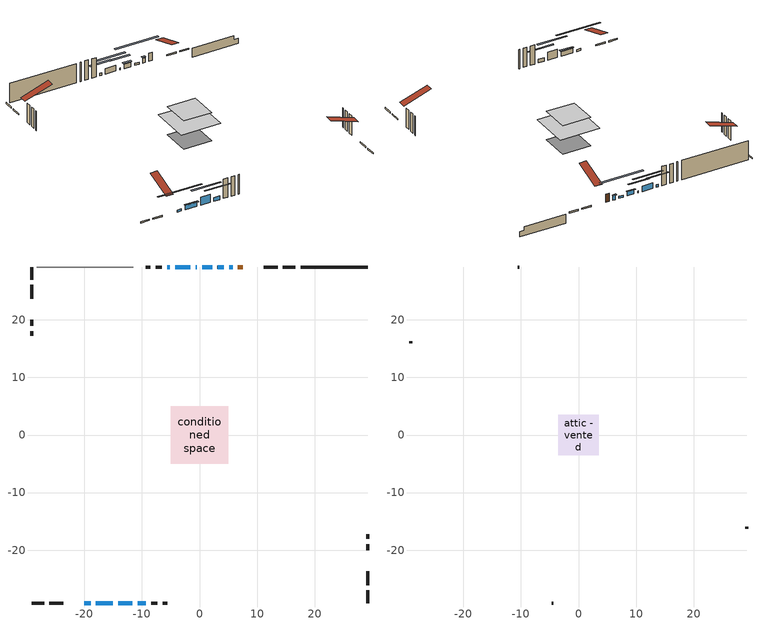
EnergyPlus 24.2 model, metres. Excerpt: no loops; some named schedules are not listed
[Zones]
conditioned space
 floor adiabatic (AdiabaticFloorConstruction): -5,-5 -5,5 5,5 5,-5 z2.62
 floor foundation (Slab1 construction): -3.54,-3.54 -3.54,3.54 3.54,3.54 3.54,-3.54 z-2.08
 wall outside (RimJoist1 construction): 16.65,29.17 14.48,29.17 / -29.17,-29.17 -27,-29.17 / -29.17,29.17 -29.17,27 / 29.17,-29.17 29.17,-27 z0.18:0.48
 wall outside (RimJoist2 construction): 13.55,29.17 11.17,29.17 / -26.07,-29.17 -23.7,-29.17 / -29.17,26.07 -29.17,23.7 / 29.17,-26.07 29.17,-23.7 z0.18:0.48
 wall outside (AdiabaticWallConstruction 1): 7.5,29.17 6.66,29.17 z0.18:2.21
 wall outside (AdiabaticWallConstruction): 5.73,29.17 5.17,29.17 z0.18:1.35; 4.25,29.17 3.12,29.17 / -20.03,-29.17 -18.9,-29.17 z0.18:0.69; 2.2,29.17 0.47,29.17 / -17.98,-29.17 -15.03,-29.17 z0.18:1.27; -0.46,29.17 -0.64,29.17 z0.18:0.64; -14.1,-29.17 -11.69,-29.17 z0.18:2.21; -1.57,29.17 -4.21,29.17 z0.18:1.58; -5.14,29.17 -5.6,29.17 z0.18:0.77; -10.76,-29.17 -9.34,-29.17 z0.18:1.12
 wall outside (Wall1 construction): -6.52,29.17 -7.59,29.17 / -8.41,-29.17 -7.34,-29.17 / -29.17,20.02 -29.17,18.96 / 29.17,-20.02 29.17,-18.96 z0.18:5.06
 wall outside (Wall2 construction): -8.52,29.17 -9.35,29.17 / -6.42,-29.17 -5.58,-29.17 / -29.17,18.03 -29.17,17.2 / 29.17,-18.03 29.17,-17.2 z0.18:5.06
 wall foundation (FoundationWall1 construction): 17.58,29.17,-2.08 17.58,29.17,0.18 28.01,29.17,0.18 28.01,29.17,-0.8 29.17,29.17,-0.8 29.17,29.17,-2.08
 wall adiabatic (Wall4 construction): -11.51,29.17 -28.24,29.17 z0.18:5.06
 window (WindowConstruction): 5.73,29.17 5.17,29.17 z0.18:1.35
 window (WindowConstruction 8): 4.24,29.17 3.13,29.17 z0.18:0.69
 window (WindowConstruction 9): -20.02,-29.17 -18.91,-29.17 z0.18:0.69
 window (WindowConstruction 1): 2.2,29.17 0.47,29.17 z0.18:1.27
 window (WindowConstruction 2): -17.98,-29.17 -15.03,-29.17 z0.18:1.27
 window (WindowConstruction 7): -0.46,29.17 -0.64,29.17 z0.18:0.64
 window (WindowConstruction 3): -14.1,-29.17 -11.69,-29.17 z0.18:2.21
 window (WindowConstruction 4): -1.57,29.17 -4.21,29.17 z0.18:1.58
 window (WindowConstruction 5): -5.14,29.17 -5.59,29.17 z0.18:0.77
 window (WindowConstruction 6): -10.76,-29.17 -9.34,-29.17 z0.18:1.12
 door (Door): 7.5,29.17 6.66,29.17 z0.18:2.21
 ceiling adiabatic (AdiabaticFloorConstruction): 5,-5 5,5 -5,5 -5,-5 z2.62
attic - vented
 floor to conditioned space (Floor1 construction Reversed): -3.54,-3.54 -3.54,3.54 3.54,3.54 3.54,-3.54 z5.06
 wall outside (Wall3 construction): -10.28,29.17 -10.59,29.17 / -4.65,-29.17 -4.35,-29.17 / -29.17,16.27 -29.17,15.96 / 29.17,-16.27 29.17,-15.96 z0.18:5.06
 roof outside (Roof1 construction): 8.43,29.17,5.06 8.43,22.29,7.35 10.24,22.29,7.35 10.24,29.17,5.06; -20.95,-29.17,5.06 -20.95,-22.29,7.35 -22.77,-22.29,7.35 -22.77,-29.17,5.06; -29.17,20.95,5.06 -22.29,20.95,7.35 -22.29,22.77,7.35 -29.17,22.77,5.06; 29.17,-20.95,5.06 22.29,-20.95,7.35 22.29,-22.77,7.35 29.17,-22.77,5.06
shading: 4.97,29.17 5.93,29.17 5.93,29.59 4.97,29.59 z1.55; -1.8,29.17 9.17,29.17 9.17,29.59 -1.8,29.59 z5.62; -13.98,-29.17 -24.95,-29.17 -24.95,-29.59 -13.98,-29.59 z5.62; 0.27,29.17 2.4,29.17 2.4,29.59 0.27,29.59 z1.47; -14.83,-29.17 -18.18,-29.17 -18.18,-29.59 -14.83,-29.59 z1.47; -3.13,29.17 2.03,29.17 2.03,29.59 -3.13,29.59 z3.13; -9.2,-29.17 -16.59,-29.17 -16.59,-29.59 -9.2,-29.59 z4.7; -6.7,29.17 0.92,29.17 0.92,29.59 -6.7,29.59 z4.07; -8.09,29.17 -2.65,29.17 -2.65,29.59 -8.09,29.59 z3.26; -6.85,-29.17 -13.25,-29.17 -13.25,-29.59 -6.85,-29.59 z3.61
[Building]
Building 1: Terrain=Suburbs
[Site:Location]
Montreal Intl AP_QC: Latitude {deg}=45.47; Longitude {deg}=-73.74; Time Zone {hr}=-5; Elevation {m}=36; Keep Site Location Information=Yes
[Site:GroundTemperature:Shallow]
2.07863, -0.316383, -0.508184, 0.628371, 5.19101, 9.73239, 13.6695, 16.1636, 16.3755, 14.347, 10.5102, 6.10817
[Site:WaterMainsTemperature]
Calculation Method=Schedule; Temperature Schedule=mains temperature schedule
[Material] Roughness=Rough; Thermal Absorptance=0.9
Name | Thickness {m} | Conductivity {W/m-K} | Density {kg/m3} | Specific Heat {J/kg-K} | Solar Absorptance | Visible Absorptance
asphalt or fiberglass shingles | 0.00635 | 0.162714 | 1121.4 | 1465.45 | 0.4 | 0.4
ceiling loosefill ins | 0.169333 | 0.0480833 | 16.02 | 1046.75 | 0.7 | 0.7
ceiling stud and cavity | 0.1397 | 0.143987 | 65.682 | 1177.47 | 0.7 | 0.7
concrete 4.0 in. | 0.1016 | 1.803125 | 2242.8 | 837.4 | 0.7 | 0.7
concrete 8.0 in. | 0.2032 | 1.803125 | 2242.8 | 837.4 | 0.7 | 0.7
door material | 0.04445 | 0.0451087 | 512.64 | 1214.23 | 0.7 | 0.7
exterior vertical ins | 0.0398443 | 0.029427 | 32.04 | 1214.23 | 0.7 | 0.7
floor covering | 0.0127 | 0.0433444 | 54.468 | 1339.84 | 0.6 | 0.6
floor rigid ins; wall rigid ins | 0.512978 | 0.029427 | 32.04 | 1214.23 | 0.7 | 0.7
floor stud and cavity | 0.1397 | 1.75129 | 37.0049 | 1207.88 | 0.7 | 0.7
furniture material conditioned space 1 | 0.1524 | 0.115458 | 640.8 | 1214.23 | 0.6 | 0.6
gypsum board | 0.0127 | 0.160291 | 801 | 837.4 | 0.6 | 0.6
gypsum board 1 | 0.0127 | 0.160291 | 801 | 837.4 | 0.7 | 0.7
osb sheathing 0.5 in. | 0.0127 | 0.115458 | 512.64 | 1214.23 | 0.7 | 0.7
osb sheathing 0.5 in. 1 | 0.0127 | 0.115458 | 512.64 | 1214.23 | 0.4 | 0.4
osb sheathing 0.75 in. | 0.01905 | 0.115458 | 512.64 | 1214.23 | 0.7 | 0.7
osb sheathing 2.0 in. | 0.0508 | 0.115458 | 512.64 | 1214.23 | 0.7 | 0.7
rim joist stud and cavity | 0.0508 | 0.0453916 | 125.044 | 1163.47 | 0.6 | 0.6
rim joist stud and cavity 1 | 0.0508 | 0.0373908 | 125.044 | 1163.47 | 0.6 | 0.6
wall stud and cavity | 0.1397 | 0.100683 | 139.0536 | 1170.24 | 0.7 | 0.7
wall stud and cavity 1 | 0.1397 | 0.0869938 | 139.0536 | 1170.24 | 0.7 | 0.7
wall stud and cavity 2 | 0.0889 | 6.1454 | 50.32683 | 1063.81 | 0.6 | 0.6
wall stud and cavity 3 | 0.1397 | 0.0789793 | 139.0536 | 1170.24 | 0.7 | 0.7
wall stud and cavity 4 | 0.0889 | 0.380278 | 52.3479 | 1209.89 | 0.7 | 0.7
wall stud and cavity 5 | 0.0889 | 0.391764 | 83.0341 | 1211.67 | 0.7 | 0.7
wood siding | 0.0254 | 0.102417 | 544.68 | 1172.36 | 0.4 | 0.4
wood siding 1 | 0.00254 | 0.102417 | 544.68 | 1172.36 | 0.4 | 0.4
wood siding 2; wood siding 3; wood siding 4 | 0.0254 | 0.102417 | 544.68 | 1172.36 | 0.7 | 0.7
[WindowMaterial:SimpleGlazingSystem]
Name | U-Factor {W/m2-K} | Solar Heat Gain Coefficient
WindowMaterial | 2.36034 | 0.34
WindowMaterial 1 | 3.36251 | 0.46
WindowMaterial 2 | 3.49651 | 0.45
WindowMaterial 3 | 3.117222 | 0.46
WindowMaterial 4 | 1.93279 | 0.46
WindowMaterial 5 | 2.557939 | 0.28
WindowMaterial 6 | 3.324469 | 0.46
WindowMaterial 7 | 2.72714 | 0.24
WindowMaterial 8 | 2.49435 | 0.31
[Construction]
AdiabaticFloorConstruction: floor stud and cavity, floor rigid ins, osb sheathing 0.75 in., floor covering
AdiabaticWallConstruction: wood siding 3, wall rigid ins, wall stud and cavity 4, gypsum board
AdiabaticWallConstruction 1: wood siding 4, wall rigid ins, wall stud and cavity 4, gypsum board
Door: door material
Floor1 construction Reversed: gypsum board, ceiling stud and cavity, ceiling loosefill ins
FoundationWall1 construction: concrete 8.0 in., gypsum board 1
furniture construction conditioned space 1: furniture material conditioned space 1
PartitionWallConstruction: gypsum board, wall stud and cavity 5, gypsum board
RimJoist1 construction: wood siding 2, osb sheathing 2.0 in., rim joist stud and cavity
RimJoist2 construction: wood siding 2, osb sheathing 2.0 in., rim joist stud and cavity 1
Roof1 construction: asphalt or fiberglass shingles
Slab1 construction: concrete 4.0 in.
Wall1 construction: wood siding, osb sheathing 0.5 in., wall stud and cavity, gypsum board
Wall2 construction: wood siding, osb sheathing 0.5 in., wall stud and cavity 1, gypsum board
Wall3 construction: wood siding 1, wall stud and cavity 2
Wall4 construction: osb sheathing 0.5 in. 1, wall stud and cavity 3, gypsum board
WindowConstruction: WindowMaterial
WindowConstruction 1: WindowMaterial 1
WindowConstruction 2: WindowMaterial 2
WindowConstruction 3: WindowMaterial 3
WindowConstruction 4: WindowMaterial 4
WindowConstruction 5: WindowMaterial 5
WindowConstruction 6: WindowMaterial 6
WindowConstruction 7: WindowMaterial 7
WindowConstruction 8; WindowConstruction 9: WindowMaterial 8
[Zone] Multiplier=1; Part of Total Floor Area=Yes
Name | Volume {m3}
attic - vented | 18.6395
conditioned space | 374.7
[Space]
Name | Zone | Volume {m3}
attic - vented 1 | attic - vented | 18.6395
conditioned space 1 | conditioned space | 374.7
[ZoneInfiltration:EffectiveLeakageArea]
infil attic - vented 1: Zone or Space=attic - vented 1; Schedule=Always On Discrete; Effective Air Leakage Area {cm2}=2000.4; Stack Coefficient=0.000498782; Wind Coefficient=1.50895e-05
[ZoneMixing]
whole house fan mix: Zone or Space=attic - vented; Schedule=Always On Continuous; Design Flow Rate Calculation Method=Flow/Zone; Design Flow Rate {m3/s}=0; Source Zone or Space=conditioned space
[SurfaceProperty:ExposedFoundationPerimeter]
Slab1: Exposed Perimeter Calculation Method=TotalExposedPerimeter; Total Exposed Perimeter {m}=11.595
[InternalMass] Zone or ZoneList=conditioned space; Space or SpaceList=conditioned space 1
Name | Construction | Surface Area {m2}
furniture mass conditioned space 1 | furniture construction conditioned space 1 | 60.004
partition wall mass | PartitionWallConstruction | 150.01
[Lights]
interior lighting: Zone or ZoneList or Space or SpaceList=conditioned space 1; Schedule=interior lighting schedule; Design Level Calculation Method=LightingLevel; Lighting Level {W}=343.2; Return Air Fraction=0; Fraction Radiant=0.6; Fraction Visible=0.2; Fraction Replaceable=1
[People]
occupants: Zone or ZoneList or Space or SpaceList=conditioned space 1; Number of People Schedule=occupants schedule; Number of People Calculation Method=People; Number of People=3; Fraction Radiant=0.314171; Sensible Heat Fraction=0.56303; Activity Level Schedule=occupants activity schedule; Carbon Dioxide Generation Rate {m3/s-W}=0; Enable ASHRAE 55 Comfort Warnings=No; Mean Radiant Temperature Calculation Type=EnclosureAveraged
[ElectricEquipment] Zone or ZoneList or Space or SpaceList=conditioned space 1; Design Level Calculation Method=EquipmentLevel
Name | Schedule | Design Level {W} | Fraction Latent | Fraction Radiant | Fraction Lost
clothes dryer | clothes dryer schedule | 140.772 | 0.015 | 0.081 | 0.85
clothes washer | clothes washer schedule | 32.1985 | 0.03 | 0.162 | 0.7
cooking range | cooking range schedule | 208.969 | 0.08 | 0.432 | 0.2
dishwasher | dishwasher schedule | 66.8632 | 0.3 | 0.18 | 0.4
fridge | fridge schedule | 72.9452 | 0 | 0.6 | 0
mech vent house fan | mech vent house fan schedule | 0 | 0 | 0 | 1
mech vent house fan cfis | mech vent house fan cfis schedule | 0 | 0 | 0 | 0
mech vent range fan 0 | mech vent range fan 0 schedule | 57 | 0 | 0 | 1
misc plug loads | misc plug loads schedule | 494.7 | 0.045 | 0.513 | 0.1
whole house fan | Always On Discrete | 0 | 0 | 0 | 1
[OtherEquipment] Zone or ZoneList or Space or SpaceList=conditioned space 1; Design Level Calculation Method=EquipmentLevel
Name | Fuel Type | Schedule | Design Level {W} | Fraction Latent | Fraction Radiant | Fraction Lost
clothes dryer 1 | Electricity | clothes dryer schedule | 0 | 0.015 | 0.081 | 0.85
cooking range 1 | Electricity | cooking range schedule | 0 | 0.08 | 0.432 | 0.2
general water use latent | None | general water use schedule | 59.3978 | 1 | 0 | 0
general water use sensible | None | general water use schedule | -58.539 | 0 | 0.6 | 0
mech vent house fan latent load | None | Always On Discrete | 0 | 1 | 0 | 0
mech vent house fan sensible load | None | Always On Discrete | 0 | 0 | 0 | 0
water heater energy adjustment1 | Electricity | Always On Discrete | 0.01 | 0 | 0 | 1
[ZoneInfiltration:DesignFlowRate] Zone or ZoneList or Space or SpaceList=conditioned space 1; Schedule=Always On Discrete; Design Flow Rate Calculation Method=Flow/Zone; Design Flow Rate {m3/s}=0
infil flow; natural vent flow; whole house fan flow
[AvailabilityManager:Scheduled]
furnace airloop Availability Manager: Schedule=Always On Discrete
[Foundation:Kiva]
Foundation Kiva 1: Initial Indoor Air Temperature {C}=18; Wall Height Above Grade {m}=0.180015; Wall Depth Below Slab {m}=0.2032; Custom Block Material Name 1=exterior vertical ins; Custom Block Depth 1 {m}=2.26; Custom Block X Position 1 {m}=0.2159; Custom Block Z Position 1 {m}=0
[Foundation:Kiva:Settings]
Soil Conductivity {W/m-K}=0.849921; Soil Density {kg/m3}=1842.3; Soil Specific Heat {J/kg-K}=418.7; Ground Solar Absorptivity=0.9; Ground Thermal Absorptivity=0.9; Ground Surface Roughness {m}=0.03; Far-Field Width {m}=40; Deep-Ground Boundary Condition=ZeroFlux; Deep-Ground Depth {m}=40; Minimum Cell Dimension {m}=0.2; Maximum Cell Growth Coefficient=3; Simulation Timestep=Timestep
[Exterior:Lights]
exterior lighting: Schedule=exterior lighting schedule; Design Level {W}=75.6
[EnergyManagementSystem:GlobalVariable]
furnace_airloop_Fan_RTF
infil_program_Qfan
infil_program_Qinf
natural_vent_program_Qnv
natural_vent_program_Qwhf
[EnergyManagementSystem:Sensor]
Name | Output:Variable or Output:Meter Index Key | Output:Variable or Output:Meter
airflow_gain | infil flow | Infiltration Sensible Heat Gain Energy
airflow_gain_1 | natural vent flow | Infiltration Sensible Heat Gain Energy
airflow_gain_2 | whole house fan flow | Infiltration Sensible Heat Gain Energy
airflow_loss | infil flow | Infiltration Sensible Heat Loss Energy
airflow_loss_1 | natural vent flow | Infiltration Sensible Heat Loss Energy
airflow_loss_2 | whole house fan flow | Infiltration Sensible Heat Loss Energy
clg_load_cond |  | Cooling:EnergyTransfer:Zone:CONDITIONED SPACE
clg_sp_s; clg_sp_s_1 | cooling setpoint | Schedule Value
clothes_dryer_exhaust_0_sch_s | clothes dryer exhaust 0 schedule | Schedule Value
cool_season | cooling season schedule | Schedule Value
htg_load_cond |  | Heating:EnergyTransfer:Zone:CONDITIONED SPACE
htg_sp_s; htg_sp_s_1 | heating setpoint | Schedule Value
ig_ee_conv | clothes dryer | Electric Equipment Convective Heating Energy
ig_ee_conv_2 | cooking range | Electric Equipment Convective Heating Energy
ig_ee_conv_4 | fridge | Electric Equipment Convective Heating Energy
ig_ee_conv_5 | misc plug loads | Electric Equipment Convective Heating Energy
ig_ee_conv_6 | whole house fan | Electric Equipment Convective Heating Energy
ig_ee_rad | clothes dryer | Electric Equipment Radiant Heating Energy
ig_ee_rad_2 | cooking range | Electric Equipment Radiant Heating Energy
ig_ee_rad_4 | fridge | Electric Equipment Radiant Heating Energy
ig_ee_rad_5 | misc plug loads | Electric Equipment Radiant Heating Energy
ig_ee_rad_6 | whole house fan | Electric Equipment Radiant Heating Energy
ig_lgt_conv | interior lighting | Lights Convective Heating Energy
ig_lgt_rad | interior lighting | Lights Radiant Heating Energy
ig_lgt_vis | interior lighting | Lights Visible Radiation Heating Energy
ig_oe_conv | clothes dryer 1 | Other Equipment Convective Heating Energy
ig_oe_conv_1 | cooking range 1 | Other Equipment Convective Heating Energy
ig_oe_conv_2 | general water use latent | Other Equipment Convective Heating Energy
ig_oe_conv_3 | general water use sensible | Other Equipment Convective Heating Energy
ig_oe_conv_4 | water heater energy adjustment1 | Other Equipment Convective Heating Energy
ig_oe_rad | clothes dryer 1 | Other Equipment Radiant Heating Energy
ig_oe_rad_1 | cooking range 1 | Other Equipment Radiant Heating Energy
ig_oe_rad_2 | general water use latent | Other Equipment Radiant Heating Energy
ig_oe_rad_3 | general water use sensible | Other Equipment Radiant Heating Energy
ig_oe_rad_4 | water heater energy adjustment1 | Other Equipment Radiant Heating Energy
ig_ppl_conv | occupants | People Convective Heating Energy
ig_ppl_rad | occupants | People Radiant Heating Energy
im_conv | furniture mass conditioned space 1 | Surface Inside Face Convection Heat Gain Energy
im_conv_1 | partition wall mass | Surface Inside Face Convection Heat Gain Energy
im_ig | furniture mass conditioned space 1 | Surface Inside Face Internal Gains Radiation Heat Gain Energy
im_ig_1 | partition wall mass | Surface Inside Face Internal Gains Radiation Heat Gain Energy
im_lgt | furniture mass conditioned space 1 | Surface Inside Face Lights Radiation Heat Gain Energy
im_lgt_1 | partition wall mass | Surface Inside Face Lights Radiation Heat Gain Energy
im_sol | furniture mass conditioned space 1 | Surface Inside Face Solar Radiation Heat Gain Energy
im_sol_1 | partition wall mass | Surface Inside Face Solar Radiation Heat Gain Energy
im_surf | furniture mass conditioned space 1 | Surface Inside Face Net Surface Thermal Radiation Heat Gain Energy
im_surf_1 | partition wall mass | Surface Inside Face Net Surface Thermal Radiation Heat Gain Energy
mech_vent_range_fan_0_sch_s | mech vent range fan 0 schedule | Schedule Value
mv_conv | mech vent house fan | Electric Equipment Convective Heating Energy
mv_conv_1 | mech vent house fan cfis | Electric Equipment Convective Heating Energy
mv_conv_2 | mech vent range fan 0 | Electric Equipment Convective Heating Energy
mv_conv_3 | mech vent house fan latent load | Other Equipment Convective Heating Energy
mv_conv_4 | mech vent house fan sensible load | Other Equipment Convective Heating Energy
mv_rad | mech vent house fan | Electric Equipment Radiant Heating Energy
mv_rad_1 | mech vent house fan cfis | Electric Equipment Radiant Heating Energy
mv_rad_2 | mech vent range fan 0 | Electric Equipment Radiant Heating Energy
mv_rad_3 | mech vent house fan latent load | Other Equipment Radiant Heating Energy
mv_rad_4 | mech vent house fan sensible load | Other Equipment Radiant Heating Energy
natural_vent_s | natural vent schedule | Schedule Value
out_pb_s |  | Site Outdoor Air Barometric Pressure
out_wt_s |  | Site Outdoor Air Humidity Ratio
site_vw_s |  | Site Wind Speed
ss_back_out | Window1 | Surface Window Shortwave from Zone Back Out Window Heat Transfer Rate
ss_back_out_1 | Window10 | Surface Window Shortwave from Zone Back Out Window Heat Transfer Rate
ss_back_out_2 | Window11 | Surface Window Shortwave from Zone Back Out Window Heat Transfer Rate
ss_back_out_3 | Window2 | Surface Window Shortwave from Zone Back Out Window Heat Transfer Rate
ss_back_out_4 | Window3 | Surface Window Shortwave from Zone Back Out Window Heat Transfer Rate
ss_back_out_5 | Window5 | Surface Window Shortwave from Zone Back Out Window Heat Transfer Rate
ss_back_out_6 | Window6 | Surface Window Shortwave from Zone Back Out Window Heat Transfer Rate
ss_back_out_7 | Window7 | Surface Window Shortwave from Zone Back Out Window Heat Transfer Rate
ss_back_out_8 | Window8 | Surface Window Shortwave from Zone Back Out Window Heat Transfer Rate
ss_back_out_9 | Window9 | Surface Window Shortwave from Zone Back Out Window Heat Transfer Rate
ss_conv | Door1 | Surface Inside Face Convection Heat Gain Energy
ss_conv_1 | Window1 | Surface Inside Face Convection Heat Gain Energy
ss_conv_10 | Window9 | Surface Inside Face Convection Heat Gain Energy
ss_conv_2 | Window10 | Surface Inside Face Convection Heat Gain Energy
ss_conv_3 | Window11 | Surface Inside Face Convection Heat Gain Energy
ss_conv_4 | Window2 | Surface Inside Face Convection Heat Gain Energy
ss_conv_5 | Window3 | Surface Inside Face Convection Heat Gain Energy
ss_conv_6 | Window5 | Surface Inside Face Convection Heat Gain Energy
ss_conv_7 | Window6 | Surface Inside Face Convection Heat Gain Energy
ss_conv_8 | Window7 | Surface Inside Face Convection Heat Gain Energy
ss_conv_9 | Window8 | Surface Inside Face Convection Heat Gain Energy
ss_ig | Door1 | Surface Inside Face Internal Gains Radiation Heat Gain Energy
ss_ig_1 | Window1 | Surface Inside Face Internal Gains Radiation Heat Gain Energy
ss_ig_10 | Window9 | Surface Inside Face Internal Gains Radiation Heat Gain Energy
ss_ig_2 | Window10 | Surface Inside Face Internal Gains Radiation Heat Gain Energy
ss_ig_3 | Window11 | Surface Inside Face Internal Gains Radiation Heat Gain Energy
ss_ig_4 | Window2 | Surface Inside Face Internal Gains Radiation Heat Gain Energy
ss_ig_5 | Window3 | Surface Inside Face Internal Gains Radiation Heat Gain Energy
ss_ig_6 | Window5 | Surface Inside Face Internal Gains Radiation Heat Gain Energy
ss_ig_7 | Window6 | Surface Inside Face Internal Gains Radiation Heat Gain Energy
ss_ig_8 | Window7 | Surface Inside Face Internal Gains Radiation Heat Gain Energy
ss_ig_9 | Window8 | Surface Inside Face Internal Gains Radiation Heat Gain Energy
ss_lgt | Door1 | Surface Inside Face Lights Radiation Heat Gain Energy
ss_sol | Door1 | Surface Inside Face Solar Radiation Heat Gain Energy
ss_surf | Door1 | Surface Inside Face Net Surface Thermal Radiation Heat Gain Energy
ss_surf_1 | Window1 | Surface Inside Face Net Surface Thermal Radiation Heat Gain Energy
ss_surf_10 | Window9 | Surface Inside Face Net Surface Thermal Radiation Heat Gain Energy
ss_surf_2 | Window10 | Surface Inside Face Net Surface Thermal Radiation Heat Gain Energy
ss_surf_3 | Window11 | Surface Inside Face Net Surface Thermal Radiation Heat Gain Energy
ss_surf_4 | Window2 | Surface Inside Face Net Surface Thermal Radiation Heat Gain Energy
ss_surf_5 | Window3 | Surface Inside Face Net Surface Thermal Radiation Heat Gain Energy
ss_surf_6 | Window5 | Surface Inside Face Net Surface Thermal Radiation Heat Gain Energy
ss_surf_7 | Window6 | Surface Inside Face Net Surface Thermal Radiation Heat Gain Energy
ss_surf_8 | Window7 | Surface Inside Face Net Surface Thermal Radiation Heat Gain Energy
ss_surf_9 | Window8 | Surface Inside Face Net Surface Thermal Radiation Heat Gain Energy
ss_trans_in | Window1 | Surface Window Transmitted Solar Radiation Rate
ss_trans_in_1 | Window10 | Surface Window Transmitted Solar Radiation Rate
ss_trans_in_2 | Window11 | Surface Window Transmitted Solar Radiation Rate
ss_trans_in_3 | Window2 | Surface Window Transmitted Solar Radiation Rate
ss_trans_in_4 | Window3 | Surface Window Transmitted Solar Radiation Rate
ss_trans_in_5 | Window5 | Surface Window Transmitted Solar Radiation Rate
ss_trans_in_6 | Window6 | Surface Window Transmitted Solar Radiation Rate
ss_trans_in_7 | Window7 | Surface Window Transmitted Solar Radiation Rate
ss_trans_in_8 | Window8 | Surface Window Transmitted Solar Radiation Rate
ss_trans_in_9 | Window9 | Surface Window Transmitted Solar Radiation Rate
ss_trans_out | Window1 | Surface Inside Face Initial Transmitted Diffuse Transmitted Out Window Solar Radiation Rate
ss_trans_out_1 | Window10 | Surface Inside Face Initial Transmitted Diffuse Transmitted Out Window Solar Radiation Rate
ss_trans_out_2 | Window11 | Surface Inside Face Initial Transmitted Diffuse Transmitted Out Window Solar Radiation Rate
ss_trans_out_3 | Window2 | Surface Inside Face Initial Transmitted Diffuse Transmitted Out Window Solar Radiation Rate
ss_trans_out_4 | Window3 | Surface Inside Face Initial Transmitted Diffuse Transmitted Out Window Solar Radiation Rate
ss_trans_out_5 | Window5 | Surface Inside Face Initial Transmitted Diffuse Transmitted Out Window Solar Radiation Rate
ss_trans_out_6 | Window6 | Surface Inside Face Initial Transmitted Diffuse Transmitted Out Window Solar Radiation Rate
ss_trans_out_7 | Window7 | Surface Inside Face Initial Transmitted Diffuse Transmitted Out Window Solar Radiation Rate
ss_trans_out_8 | Window8 | Surface Inside Face Initial Transmitted Diffuse Transmitted Out Window Solar Radiation Rate
ss_trans_out_9 | Window9 | Surface Inside Face Initial Transmitted Diffuse Transmitted Out Window Solar Radiation Rate
s_conv | Floor1 | Surface Inside Face Convection Heat Gain Energy
s_conv_1 | FoundationWall1 | Surface Inside Face Convection Heat Gain Energy
s_conv_10 | RimJoist2:270 | Surface Inside Face Convection Heat Gain Energy
s_conv_11 | RimJoist2:90 | Surface Inside Face Convection Heat Gain Energy
s_conv_12 | Slab1 | Surface Inside Face Convection Heat Gain Energy
s_conv_13 | Wall1:0 | Surface Inside Face Convection Heat Gain Energy
s_conv_14 | Wall1:180 | Surface Inside Face Convection Heat Gain Energy
s_conv_15 | Wall1:270 | Surface Inside Face Convection Heat Gain Energy
s_conv_16 | Wall1:90 | Surface Inside Face Convection Heat Gain Energy
s_conv_17 | Wall2:0 | Surface Inside Face Convection Heat Gain Energy
s_conv_18 | Wall2:180 | Surface Inside Face Convection Heat Gain Energy
s_conv_19 | Wall2:270 | Surface Inside Face Convection Heat Gain Energy
s_conv_2 | inferred conditioned ceiling | Surface Inside Face Convection Heat Gain Energy
s_conv_20 | Wall2:90 | Surface Inside Face Convection Heat Gain Energy
s_conv_21 | Wall4 | Surface Inside Face Convection Heat Gain Energy
s_conv_3 | inferred conditioned floor | Surface Inside Face Convection Heat Gain Energy
s_conv_4 | RimJoist1:0 | Surface Inside Face Convection Heat Gain Energy
s_conv_5 | RimJoist1:180 | Surface Inside Face Convection Heat Gain Energy
s_conv_6 | RimJoist1:270 | Surface Inside Face Convection Heat Gain Energy
s_conv_7 | RimJoist1:90 | Surface Inside Face Convection Heat Gain Energy
s_conv_8 | RimJoist2:0 | Surface Inside Face Convection Heat Gain Energy
s_conv_9 | RimJoist2:180 | Surface Inside Face Convection Heat Gain Energy
s_ig | Floor1 | Surface Inside Face Internal Gains Radiation Heat Gain Energy
s_ig_1 | FoundationWall1 | Surface Inside Face Internal Gains Radiation Heat Gain Energy
